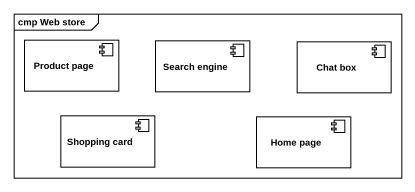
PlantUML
@startuml
mainframe cmp Web store
component "Product page" as Product_page
component "Search engine" as Search_engine
component "Chat box" as Chat_box
component "Shopping card" as Shopping_card
component "Home page" as Home_page
@enduml
